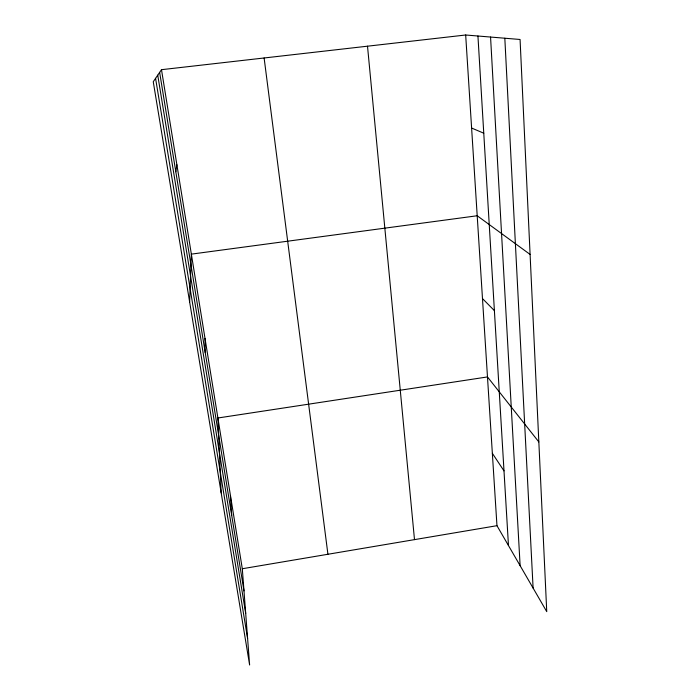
<?xml version="1.0" encoding="UTF-8"?>
<svg xmlns="http://www.w3.org/2000/svg" width="700" height="700" viewBox="0 0 700 700"><rect width="100%" height="100%" fill="white"/><g stroke="black" fill="none" stroke-linecap="round" stroke-linejoin="round"><path stroke-width="1.05" d="M189.63 301.884L191.354 254.135L477.199 215.758L530.093 254.432M175.805 171.736L176.881 164.719M161.49 69.685L153.256 81.743L249.62 665L242.305 568.741L161.49 69.685L465.675 35L520.074 39.48L546.744 611.634L496.965 525.691L465.675 35M242.305 568.741L496.965 525.691M471.608 128.039L483.761 133.192M482.484 298.585L494.392 310.625M538.834 441.936L487.48 376.933L217.893 417.996L221.183 492.914M492.354 453.329L503.991 470.864M157.736 75.18L245.7 613.419M155.575 78.348L247.608 638.531M159.644 72.389L243.985 590.905M264.119 57.986L327.924 554.269M367.509 46.191L414.496 539.63M230.44 495.477L231.682 515.27M477.942 36.015L508.471 545.545M490.56 37.047L520.126 565.679M504.823 38.229L533.102 588.079M205.004 338.415L205.222 352.581"/></g></svg>
